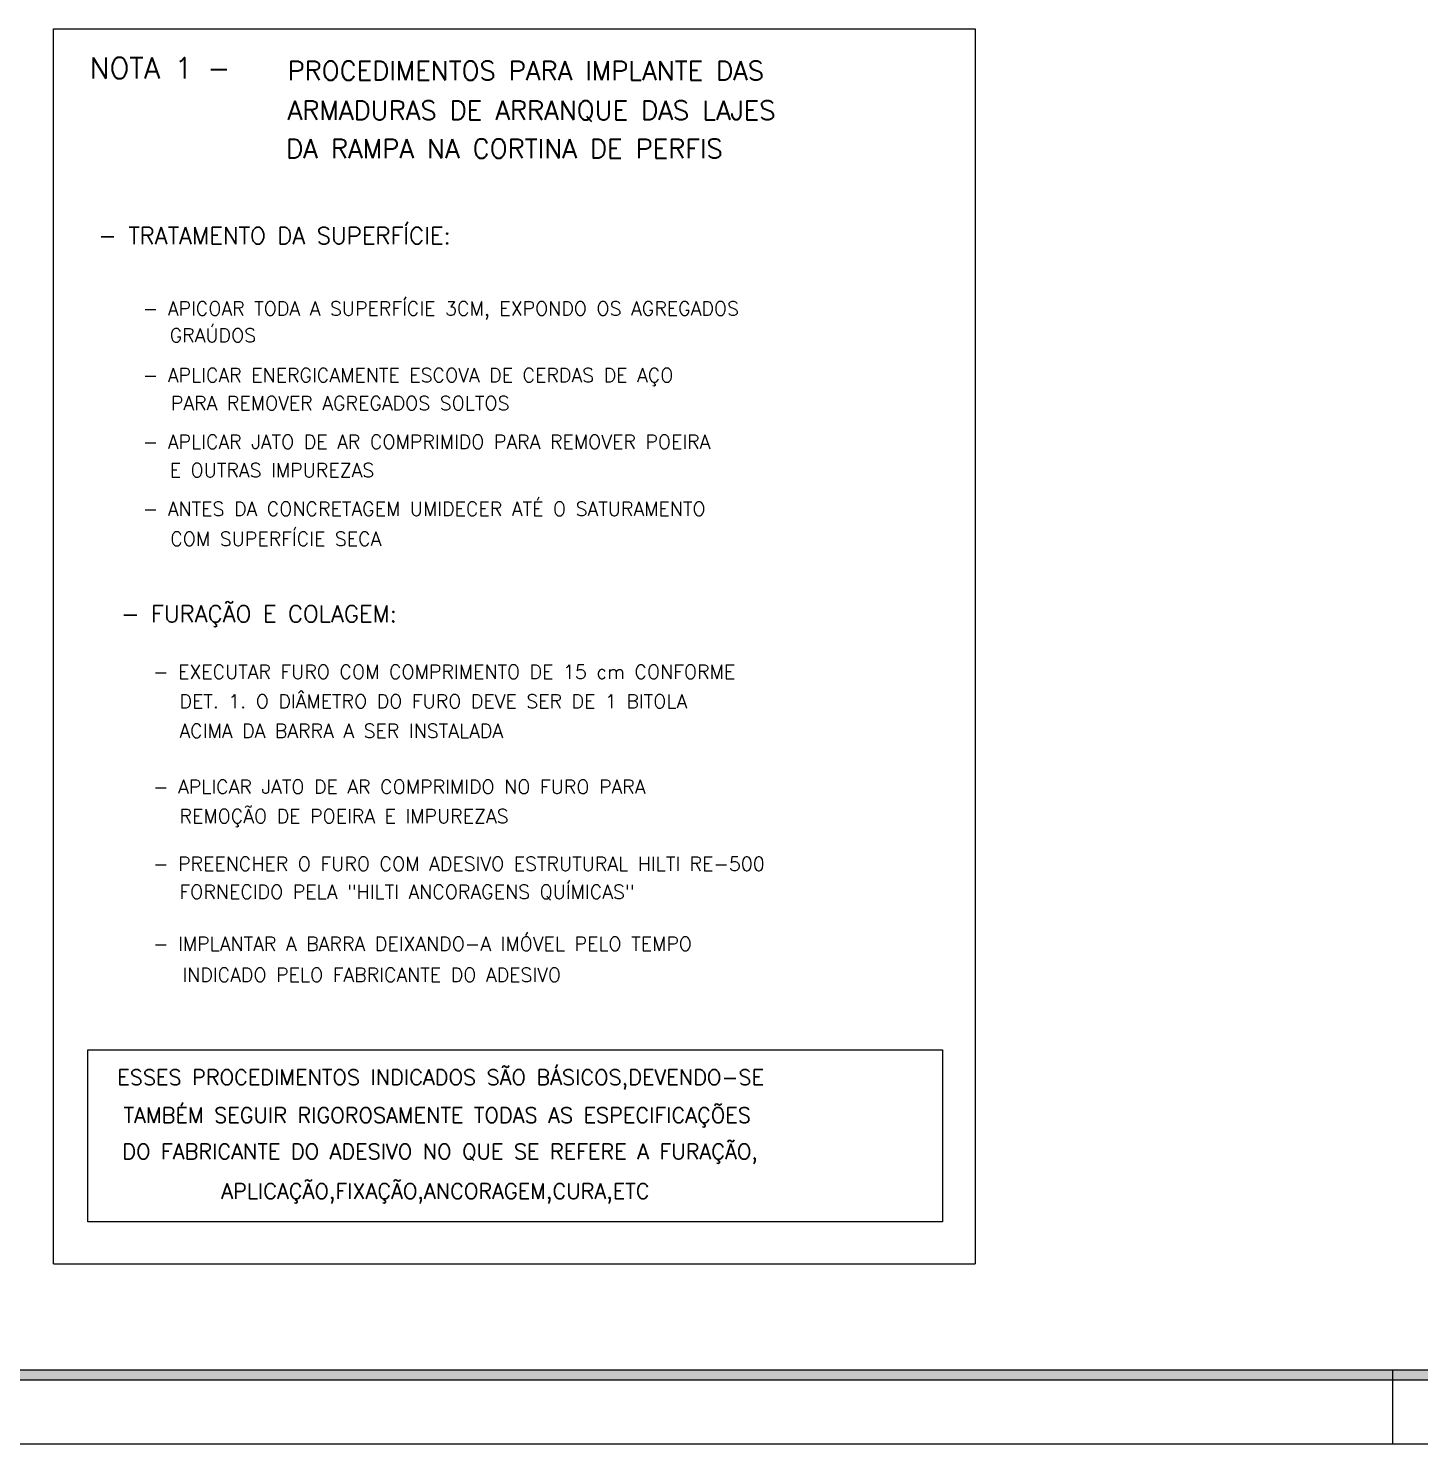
# Model space of a CAD drawing. Extents: x 0 to 119, y 0 to 84.
# Drawn here: x 81.96 to 100.77, y 0 to 19.13 of the extents above; entities that cross this region are included whole.
import ezdxf

# ---------------------------------------------------------------- set-up
doc = ezdxf.new("R2010")
doc.units = 0
doc.header["$LTSCALE"] = 100
doc.header["$MEASUREMENT"] = 0
for name, color, linetype in [('2', 2, 'CONTINUOUS'), ('4', 4, 'CONTINUOUS'), ('8', 8, 'CONTINUOUS')]:
    doc.layers.add(name, color=color, linetype=linetype)
doc.styles.get("Standard").update_dxf_attribs({"font": 'ROMANS.SHX'})

msp = doc.modelspace()

# ---------------------------------------------------------------- linework, layer by layer
at = {"layer": '2', "linetype": 'Continuous'}
msp.add_line((100.400081, 0.999962), (100.400081, -0.000038), dxfattribs=at)
for points in [[(0.000081, -0.000038), (118.900081, -0.000038), (118.900081, 84.099962), (0.000081, 84.099962), (0.000081, -0.000038)], [(117.900081, 0.999962), (117.900081, 0.859962), (2.360081, 0.859962), (2.360081, 83.239962), (117.900081, 83.239962), (117.900081, 83.099962), (2.500081, 83.099962), (2.500081, 0.999962), (117.900081, 0.999962)], [(117.900081, 0.999962), (117.900081, 0.859962), (2.360081, 0.859962), (2.360081, 83.239962), (117.900081, 83.239962), (117.900081, 83.099962), (2.500081, 83.099962), (2.500081, 0.999962), (117.900081, 0.999962)], [(2.500081, 0.999962), (117.900081, 0.999962), (117.900081, 83.099962), (2.500081, 83.099962), (2.500081, 0.999962)]]:
    msp.add_lwpolyline(points, dxfattribs=at)
for points in [[(117.900081, 0.859962), (2.360081, 0.859962), (2.500081, 0.999962)], [(117.900081, 0.999962), (117.900081, 0.859962), (2.500081, 0.999962)]]:
    msp.add_solid(points, dxfattribs=at)
at = {"layer": '4', "linetype": 'Continuous'}
for p, q in [((82.297513, 2.430953), (82.297513, 19.129922)), ((82.297513, 19.129922), (94.759039, 19.129922)), ((94.759039, 19.129922), (94.759039, 2.430953)), ((82.762919, 2.999294), (82.762919, 5.323389)), ((82.762919, 5.323389), (94.315835, 5.323389)), ((94.315835, 5.323389), (94.315835, 2.999294)), ((94.315835, 2.999294), (82.762919, 2.999294)), ((82.297513, 2.430953), (94.759039, 2.430953))]:
    msp.add_line(p, q, dxfattribs=at)

# ---------------------------------------------------------------- texts
at = {"layer": '2', "linetype": 'Continuous'}
for s, height, p in [('PROCEDIMENTOS PARA IMPLANTE DAS', 0.2565, (85.463149, 18.433514)), ('ARMADURAS DE ARRANQUE DAS LAJES', 0.257, (85.461998, 17.897912)), ('DA RAMPA NA CORTINA DE PERFIS', 0.257, (85.441924, 17.380718)), ('- APICOAR TODA A SUPERFÍCIE 3CM, EXPONDO OS AGREGADOS', 0.1881, (83.504612, 15.254428)), ('GRAÚDOS', 0.1881, (83.868505, 14.890535)), ('- APLICAR ENERGICAMENTE ESCOVA DE CERDAS DE AÇO ', 0.1881, (83.504612, 14.351548)), ('PARA REMOVER AGREGADOS SOLTOS', 0.1881, (83.884327, 13.971833)), ('- APLICAR JATO DE AR COMPRIMIDO PARA REMOVER POEIRA', 0.1881, (83.504612, 13.448668)), ('E OUTRAS IMPUREZAS', 0.1881, (83.869253, 13.068834)), ('- ANTES DA CONCRETAGEM UMIDECER ATÉ O SATURAMENTO ', 0.1881, (83.504612, 12.545788)), ('COM SUPERFÍCIE SECA', 0.1881, (83.876861, 12.138087)), ('- EXECUTAR FURO COM COMPRIMENTO DE 15 cm CONFORME', 0.188, (83.643125, 10.340421)), ('DET. 1. O DIÂMETRO DO FURO DEVE SER DE 1 BITOLA', 0.188, (84.001401, 9.942336)), ('ACIMA DA BARRA A SER INSTALADA', 0.188, (84.001401, 9.544252)), ('- APLICAR JATO DE AR COMPRIMIDO NO FURO PARA', 0.1881, (83.643125, 8.787946)), ('REMOÇÃO DE POEIRA E IMPUREZAS', 0.1881, (84.001401, 8.389861)), ('- PREENCHER O FURO COM ADESIVO ESTRUTURAL HILTI RE-500', 0.1881, (83.643125, 7.743963)), ('FORNECIDO PELA "HILTI ANCORAGENS QUÍMICAS"', 0.1881, (84.001401, 7.365783)), ('- IMPLANTAR A BARRA DEIXANDO-A IMÓVEL PELO TEMPO', 0.1881, (83.643125, 6.663589)), ('INDICADO PELO FABRICANTE DO ADESIVO', 0.1881, (84.04121, 6.2456))]:
    msp.add_text(s, height=height, dxfattribs=at).set_placement(p)
at = {"layer": '4', "linetype": 'Continuous'}
for s, height, p in [('- TRATAMENTO DA SUPERFÍCIE:', 0.226, (82.902686, 16.218621)), ('- FURAÇÃO E COLAGEM:', 0.2261, (83.210713, 11.105765)), ('ESSES PROCEDIMENTOS INDICADOS SÃO BÁSICOS,DEVENDO-SE', 0.20691, (83.1615, 4.85041)), ('TAMBÉM SEGUIR RIGOROSAMENTE TODAS AS ESPECIFICAÇÕES ', 0.207, (83.245924, 4.337961)), ('DO FABRICANTE DO ADESIVO NO QUE SE REFERE A FURAÇÃO,', 0.20691, (83.228979, 3.846527)), ('APLICAÇÃO,FIXAÇÃO,ANCORAGEM,CURA,ETC', 0.20691, (84.566716, 3.311175))]:
    msp.add_text(s, height=height, dxfattribs=at).set_placement(p)
at = {"layer": '8', "linetype": 'Continuous'}
msp.add_text('NOTA 1 - ', height=0.285, dxfattribs=at).set_placement((82.786908, 18.456248))

doc.saveas('drawing.dxf')
